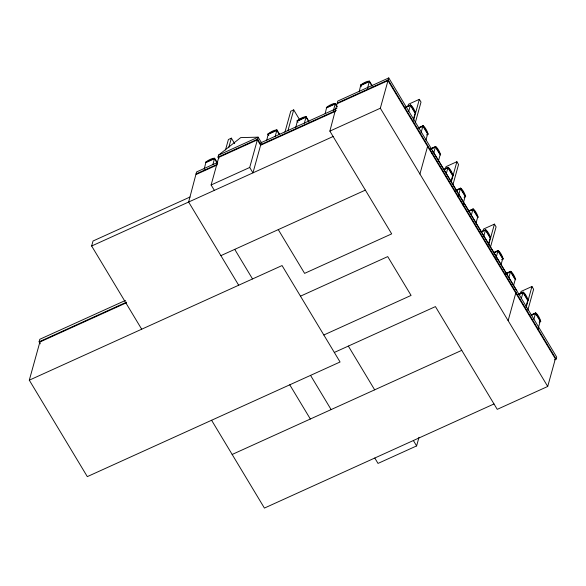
<?xml version="1.0" encoding="UTF-8"?>
<svg xmlns="http://www.w3.org/2000/svg" width="586" height="586" viewBox="0 0 586 586"><rect width="100%" height="100%" fill="white"/><g stroke="black" fill="none" stroke-linecap="round" stroke-linejoin="round"><path stroke-width="0.88" d="M40.331 343.814L39.108 341.785L39.804 339.279L125.492 300.413M29.3 380.175L282.056 265.553L340.07 361.994L87.314 476.623L29.3 380.175L39.885 342.026M141.695 329.207L91.65 246.01L93.042 240.993L190.025 197.013M238.678 285.228L188.633 202.031L196.566 171.947L217.728 162.351M204.184 169.347L205.891 162.212M212.835 164.681L214.491 158.703L206.074 162.52M218.93 158.66L217.999 157.121L218.556 155.114L240.714 137.607L258.14 137.161L261.385 142.552L260.829 144.566L257.584 139.168L258.14 137.161L218.556 155.114M214.359 190.362L211.114 184.971L218.776 157.363L218.497 156.894M225.5 149.957L228.401 139.505L231.367 138.157L234.656 143.636M228.708 147.745L231.367 138.157M249.709 167.471L257.371 139.856L260.609 145.247L252.954 172.863L249.709 167.471L211.114 184.971M266.762 140.222L268.234 133.938M275.178 136.406L276.834 130.429L268.425 134.245M284.942 132.143L290.744 111.23L293.711 109.882L299.827 120.057M287.909 130.795L293.711 109.882M295.718 127.836L297.432 120.701M304.368 123.17L306.024 117.193L297.615 121.009M325.149 113.743L326.622 107.458M333.324 110.783L335.221 103.956L326.805 107.765M278.277 229.617L304.603 273.369L391.682 233.873L329.867 131.118L337.807 101.034L388.767 77.923L556.7 357.079L556.143 359.086L554.503 359.833M359.262 91.409L360.734 85.124M367.437 88.449L369.334 81.622L360.917 85.431M334.328 352.442L435.427 306.595L497.243 409.35L547.712 386.46L380.336 108.227L387.998 80.619L337.529 103.502M556.143 359.086L388.21 79.93L388.767 77.923M407.981 106.007L408.464 104.264L419.349 99.327L421.019 102.103L415.218 123.009M408.72 111.333L410.383 105.363L415.108 113.215L413.452 119.192M413.555 120.24L419.349 99.327M420.997 132.985L422.894 126.158L418.968 127.968M425.963 139.988L427.619 134.018L422.894 126.158M419.92 174.027L427.575 146.419M433.743 152.931L435.405 146.954L430.695 149.13M438.475 160.791L440.13 154.814L435.405 146.954M445.272 169.273L445.997 166.658L456.882 161.721L458.552 164.498L453 184.531M446.254 173.727L447.916 167.757L452.641 175.61L450.986 181.587M451.33 181.763L456.882 161.721M458.062 197.086L460.428 188.553L456.501 190.362M462.786 204.946L465.152 196.413L460.428 188.553M471.283 215.326L472.939 209.349L469.012 211.165M476.008 223.185L477.663 217.208L472.939 209.349M374.776 458.025L378.021 463.416L416.617 445.917L419.005 437.288M483.054 230.796L483.538 229.053L494.423 224.123L496.086 226.892L490.292 247.797M483.794 236.121L485.45 230.151L490.174 238.004L488.519 243.981M488.621 245.029L494.423 224.123M495.595 259.481L497.961 250.947L494.042 252.756M501.03 264.777L502.685 258.807L497.961 250.947M508.816 277.72L510.472 271.743L505.769 273.918M513.541 285.58L515.197 279.603L510.472 271.743M508.128 320.667L515.79 293.051L516.281 292.832M520.346 294.062L521.071 291.447L531.956 286.517L533.626 289.286L527.825 310.192M521.328 298.516L522.983 292.546L527.708 300.398L526.052 306.375M526.155 307.423L531.956 286.517M533.839 319.319L535.494 313.342L531.575 315.151M537.853 329.735L540.219 321.201L535.494 313.342M547.712 386.46L555.367 358.852L387.72 80.157M361.298 86.765L360.405 85.278L369.48 81.161L372.161 85.629M214.63 158.249L205.561 162.359A7.149 2.373 -31 0 1 214.63 158.249L217.435 162.908M268.813 135.593L267.905 134.091L276.98 129.975L279.69 134.48M298.01 122.364L297.102 120.848L306.17 116.739L308.91 121.287M335.36 103.495L326.292 107.612A7.149 2.373 -31 0 1 335.36 103.495L337.17 106.498M217.999 157.121L257.584 139.168M337.25 103.041L388.21 79.93M218.776 157.363L257.862 139.636M260.887 142.779L336.899 108.307M196.01 173.961L217.172 164.358M260.33 144.786L336.342 110.314M196.288 174.423L217.069 164.996M260.609 145.247L335.229 111.413M329.867 131.118L380.336 108.227M91.65 246.01L333.112 136.509M405.71 107.084L410.522 104.901A7.149 2.227 65.6 0 1 415.62 113.376L410.522 104.901M405.402 107.619L410.713 105.209M418.118 127.931L423.033 125.704A7.149 2.227 65.6 0 1 428.132 134.172L426.491 134.919M418.88 127.975L423.224 126.012M430.695 148.698L435.545 146.5A7.149 2.227 65.6 0 1 440.643 154.975L435.545 146.5M430.659 149.108L435.735 146.808M432.68 150.917L516.837 290.817M431.626 153.151L432.124 152.924M220.885 255.643L365.364 190.12M39.108 341.785L126.466 302.171M39.387 342.246L126.466 302.757M443.184 169.508L448.056 167.296A7.149 2.227 65.6 0 1 453.154 175.771L448.056 167.296M443.924 169.566L448.246 167.603M455.703 190.304L460.567 188.099A7.149 2.227 65.6 0 1 465.665 196.566L464.046 197.306M456.457 190.355L460.757 188.406M468.243 211.085L473.085 208.894A7.149 2.227 65.6 0 1 478.176 217.369L473.085 208.894M468.771 211.238L473.268 209.202M300.471 296.172L387.72 256.602L411.079 295.425L323.831 334.994M480.806 231.866L485.596 229.69A7.149 2.227 65.6 0 1 490.687 238.165L485.596 229.69M481.333 232.019L485.779 229.998M494.071 252.317L498.107 250.493A7.149 2.227 65.6 0 1 503.198 258.961L501.587 259.693M493.8 252.837L498.29 250.801M505.799 273.472L510.618 271.289A7.149 2.227 65.6 0 1 515.717 279.764L510.618 271.289M506.326 273.625L510.802 271.596M518.324 294.267L523.13 292.084A7.149 2.227 65.6 0 1 528.228 300.559L523.13 292.084M518.998 294.355L523.313 292.392M530.813 315.07L535.641 312.887L540.739 321.355L539.127 322.088M531.341 315.224L535.824 313.195M232.166 454.465L461.746 350.347M555.367 358.852L555.865 358.625M493.998 403.959L264.418 508.077L211.59 420.265M423.033 125.704L428.132 134.172M460.567 188.099L465.665 196.566M498.107 250.493L503.198 258.961M369.143 81.315L372.103 86.23M335.031 103.649L337.082 107.048M305.841 116.885L308.851 121.888M276.651 130.121L279.156 134.297M413.372 440.526L416.617 445.917M348.34 346.084L374.666 389.837M214.3 158.396L217.238 163.274M234.737 249.365L252.529 278.943M310.551 375.384L331.119 409.585M289.762 384.812L310.338 419.012M535.641 312.887A7.149 2.227 65.6 0 1 540.739 321.355M360.405 85.278A7.149 2.373 -31 0 1 369.48 81.161M297.102 120.848A7.149 2.373 -31 0 1 306.17 116.739M267.905 134.091A7.149 2.373 -31 0 1 276.98 129.975"/></g></svg>
